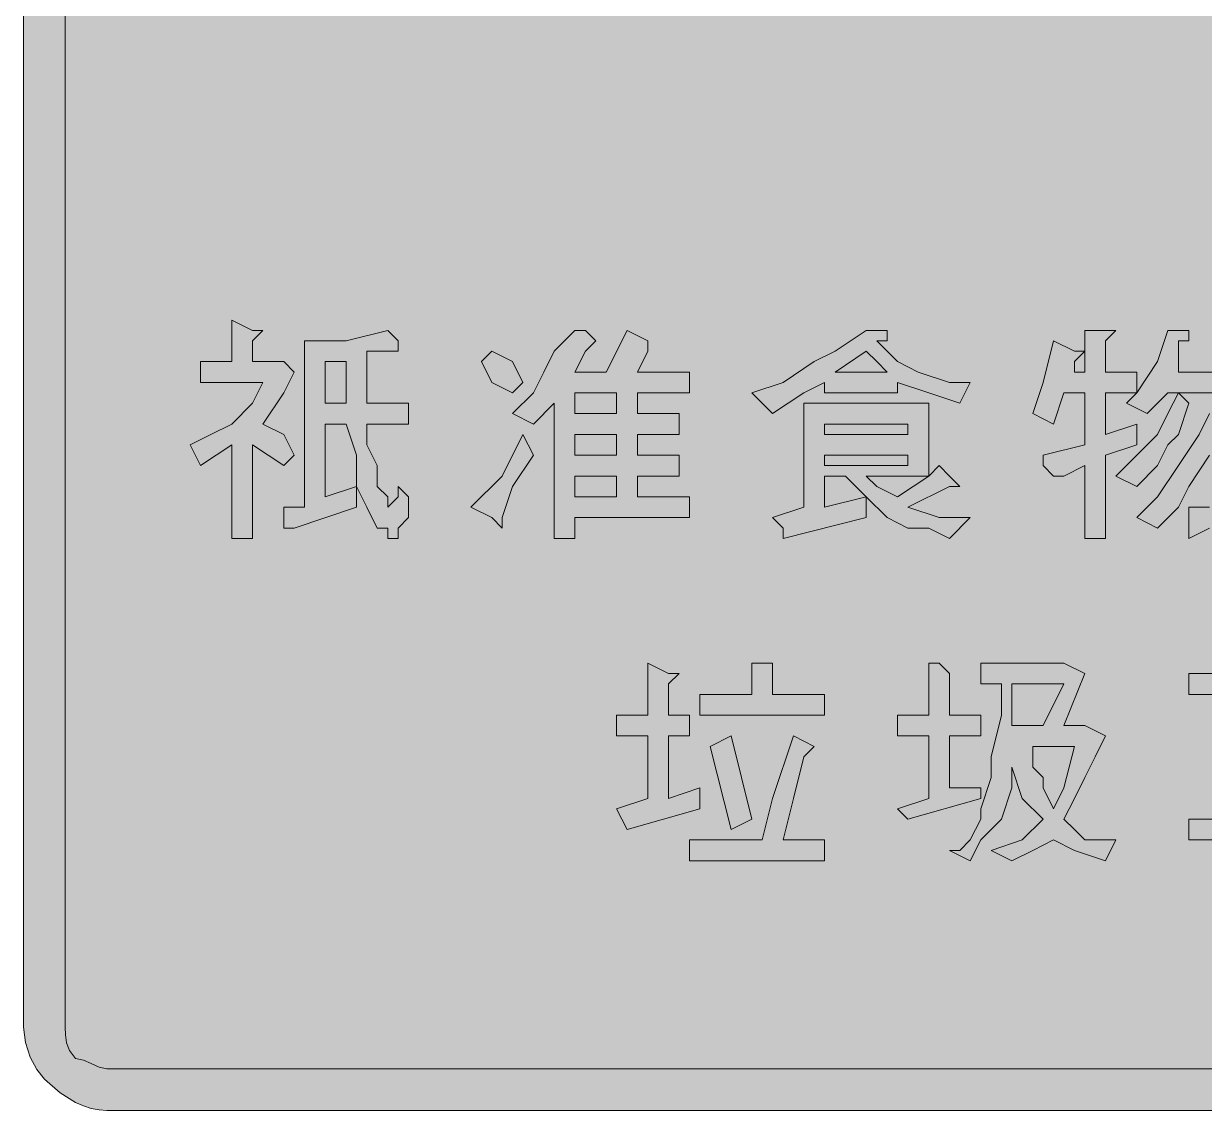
# Model space of a CAD drawing. Header units: metres. Extents: x 121 to 445, y 9 to 260.
# Drawn here: x 121.5 to 257.7, y 9.4 to 134.8 of the extents above; entities that cross this region are included whole.
import ezdxf

# ---------------------------------------------------------------- set-up
doc = ezdxf.new("R2010")
doc.units = ezdxf.units.M
doc.layers.add('FILL_BLACK_000000', color=7, linetype='Continuous', true_color=0x000000)
doc.layers.add('FILL_WHITE_FFFFFF', color=7, linetype='Continuous', true_color=0xffffff)

msp = doc.modelspace()

# ---------------------------------------------------------------- hatches: boundary and pattern name
at = {"layer": 'FILL_BLACK_000000', "true_color": 0x000000}
h = msp.add_hatch(color=7, dxfattribs=at)
h.dxf.hatch_style = 1
h.paths.add_polyline_path([(131.07, 9.36), (130.17, 9.42), (129.27, 9.58), (128.37, 9.87), (127.47, 10.26), (125.67, 11.38), (123.87, 12.96), (122.99, 14.07), (122.22, 15.51), (121.68, 17.18), (121.47, 18.96), (121.47, 250.56), (121.68, 252.36), (122.22, 254.16), (122.99, 255.96), (123.87, 257.76), (125.67, 258.64), (127.47, 259.41), (129.27, 259.95), (131.07, 260.16), (435.87, 260.16), (436.77, 260.14), (437.67, 260.01), (438.57, 259.65), (439.47, 258.96), (440.35, 258.77), (441.12, 258.36), (441.87, 257.76), (443.52, 255.96), (444.06, 255.06), (444.27, 254.16), (444.46, 253.26), (444.87, 252.36), (445.28, 251.46), (445.47, 250.56), (445.47, 18.96), (445.41, 18.06), (445.25, 17.18), (444.96, 16.32), (444.57, 15.51), (444.06, 14.75), (443.45, 14.07), (442.71, 13.46), (441.87, 12.96), (441.37, 12.12), (440.76, 11.38), (440.08, 10.77), (439.32, 10.26), (438.51, 9.87), (437.65, 9.58), (436.77, 9.42), (435.87, 9.36), (131.07, 9.36)])
h = msp.add_hatch(color=7, dxfattribs=at)
h.dxf.hatch_style = 1
h.paths.add_polyline_path([(141.87, 95.76), (145.47, 95.76), (145.47, 100.56), (147.87, 99.36), (149.07, 99.36), (147.87, 98.16), (147.87, 95.76), (151.47, 95.76), (152.67, 94.56), (151.47, 92.16), (149.07, 88.56), (151.47, 87.36), (152.67, 84.96), (151.47, 83.76), (147.87, 86.16), (147.87, 75.36), (145.47, 75.36), (145.47, 86.16), (141.87, 83.76), (140.67, 86.16), (143.07, 87.36), (145.47, 88.56), (147.87, 90.96), (149.07, 93.36), (141.87, 93.36), (141.87, 95.76)])
h = msp.add_hatch(color=7, dxfattribs=at)
h.dxf.hatch_style = 1
h.paths.add_polyline_path([(151.47, 76.56), (151.47, 78.96), (153.87, 78.96), (153.87, 98.16), (155.07, 98.16), (158.67, 98.16), (163.47, 99.36), (164.67, 98.16), (164.67, 96.96), (163.47, 96.96), (161.07, 96.96), (161.07, 90.96), (165.87, 90.96), (165.87, 88.56), (161.07, 88.56), (161.07, 86.16), (162.27, 83.76), (162.27, 81.36), (163.47, 80.16), (163.47, 78.96), (164.67, 80.16), (164.67, 81.36), (165.87, 80.16), (165.87, 78.96), (165.87, 77.76), (164.67, 76.56), (164.67, 75.36), (163.47, 75.36), (163.47, 76.56), (162.27, 76.56), (161.07, 78.96), (159.87, 81.36), (159.87, 78.96), (152.67, 76.56), (151.47, 76.56)])
h.paths.add_polyline_path([(159.87, 84.96), (158.67, 88.56), (156.27, 88.56), (156.27, 80.16), (159.87, 81.36), (159.87, 84.96)], flags=16)
h.paths.add_polyline_path([(158.67, 95.76), (156.27, 95.76), (156.27, 90.96), (158.67, 90.96), (158.67, 95.76)], flags=16)
h = msp.add_hatch(color=7, dxfattribs=at)
h.dxf.hatch_style = 1
h.paths.add_polyline_path([(192.27, 92.16), (192.27, 89.76), (197.07, 89.76), (197.07, 87.36), (192.27, 87.36), (192.27, 84.96), (197.07, 84.96), (197.07, 82.56), (192.27, 82.56), (192.27, 80.16), (198.27, 80.16), (198.27, 77.76), (185.07, 77.76), (185.07, 75.36), (182.67, 75.36), (182.67, 90.96), (180.27, 88.56), (177.87, 89.76), (180.27, 92.16), (181.47, 94.56), (182.67, 96.96), (185.07, 99.36), (186.27, 99.36), (187.47, 98.16), (186.27, 96.96), (185.07, 94.56), (188.67, 94.56), (191.07, 99.36), (193.47, 98.16), (193.47, 96.96), (192.27, 94.56), (198.27, 94.56), (198.27, 92.16), (192.27, 92.16)])
h.paths.add_polyline_path([(185.07, 84.96), (189.87, 84.96), (189.87, 87.36), (185.07, 87.36), (185.07, 84.96)], flags=16)
h.paths.add_polyline_path([(185.07, 92.16), (185.07, 89.76), (189.87, 89.76), (189.87, 92.16), (185.07, 92.16)], flags=16)
h.paths.add_polyline_path([(189.87, 82.56), (185.07, 82.56), (185.07, 80.16), (189.87, 80.16), (189.87, 82.56)], flags=16)
h = msp.add_hatch(color=7, dxfattribs=at)
h.dxf.hatch_style = 1
h.paths.add_polyline_path([(212.67, 95.76), (215.07, 96.96), (218.67, 99.36), (219.87, 99.36), (221.07, 99.36), (221.07, 98.16), (219.87, 98.16), (222.27, 95.76), (224.67, 94.56), (228.27, 93.36), (230.67, 93.36), (229.47, 90.96), (225.87, 92.16), (222.27, 93.36), (222.27, 92.16), (213.87, 92.16), (213.87, 93.36), (211.47, 92.16), (207.87, 89.76), (205.47, 92.16), (209.07, 93.36), (212.67, 95.76)])
h.paths.add_polyline_path([(218.67, 96.96), (215.07, 94.56), (221.07, 94.56), (219.87, 95.76), (218.67, 96.96)], flags=16)
h = msp.add_hatch(color=7, dxfattribs=at)
h.dxf.hatch_style = 1
h.paths.add_polyline_path([(246.27, 99.36), (247.47, 99.36), (246.27, 98.16), (246.27, 94.56), (249.87, 94.56), (249.87, 92.16), (246.27, 92.16), (246.27, 87.36), (249.87, 88.56), (249.87, 86.16), (246.27, 84.96), (246.27, 75.36), (243.87, 75.36), (243.87, 83.76), (241.47, 82.56), (240.27, 82.56), (239.07, 83.76), (239.07, 84.96), (243.87, 86.16), (243.87, 92.16), (241.47, 92.16), (240.27, 88.56), (237.87, 89.76), (239.07, 93.36), (240.27, 98.16), (242.67, 96.96), (243.87, 96.96), (243.87, 99.36), (245.07, 99.36), (246.27, 99.36)])
h.paths.add_polyline_path([(242.67, 95.76), (242.67, 94.56), (243.87, 94.56), (243.87, 96.96), (242.67, 95.76)], flags=16)
h = msp.add_hatch(color=7, dxfattribs=at)
h.dxf.hatch_style = 1
h.paths.add_polyline_path([(255.87, 99.36), (255.87, 98.16), (254.67, 98.16), (254.67, 94.56), (263.07, 94.56), (263.07, 87.36), (263.07, 83.76), (261.87, 81.36), (261.87, 78.96), (261.87, 77.76), (260.67, 76.56), (259.47, 75.36), (258.27, 76.56), (255.87, 75.36), (255.87, 78.96), (257.07, 78.96), (258.27, 78.96), (259.47, 78.96), (259.47, 80.16), (259.47, 81.36), (260.67, 84.96), (260.67, 88.56), (259.47, 88.56), (258.27, 84.96), (255.87, 81.36), (254.67, 78.96), (252.27, 76.56), (249.87, 77.76), (252.27, 80.16), (254.67, 83.76), (257.07, 87.36), (258.27, 89.76), (260.67, 89.76), (260.67, 92.16), (253.47, 92.16), (252.27, 90.96), (251.07, 89.76), (248.67, 90.96), (249.87, 92.16), (252.27, 95.76), (253.47, 99.36), (255.87, 99.36)])
h = msp.add_hatch(color=7, dxfattribs=at)
h.dxf.hatch_style = 1
h.paths.add_polyline_path([(175.47, 93.36), (174.27, 95.76), (175.47, 96.96), (177.87, 95.76), (179.07, 93.36), (177.87, 92.16), (175.47, 93.36)])
h = msp.add_hatch(color=7, dxfattribs=at)
h.dxf.hatch_style = 1
h.paths.add_polyline_path([(253.47, 86.16), (252.27, 83.76), (249.87, 81.36), (247.47, 82.56), (249.87, 84.96), (252.27, 87.36), (253.47, 89.76), (254.67, 92.16), (255.87, 90.96), (254.67, 87.36), (253.47, 86.16)])
h = msp.add_hatch(color=7, dxfattribs=at)
h.dxf.hatch_style = 1
h.paths.add_polyline_path([(223.47, 78.96), (227.07, 77.76), (230.67, 77.76), (228.27, 75.36), (225.87, 76.56), (223.47, 76.56), (221.07, 77.76), (218.67, 80.16), (218.67, 77.76), (209.07, 75.36), (209.07, 76.56), (207.87, 77.76), (211.47, 78.96), (211.47, 90.96), (225.87, 90.96), (225.87, 82.56), (227.07, 83.76), (228.27, 82.56), (229.47, 81.36), (228.27, 81.36), (223.47, 78.96)])
h.paths.add_polyline_path([(216.27, 82.56), (213.87, 82.56), (213.87, 78.96), (218.67, 80.16), (216.27, 82.56)], flags=16)
h.paths.add_polyline_path([(218.67, 82.56), (219.87, 81.36), (222.27, 80.16), (225.87, 82.56), (218.67, 82.56)], flags=16)
h.paths.add_polyline_path([(213.87, 84.96), (213.87, 83.76), (223.47, 83.76), (223.47, 84.96), (213.87, 84.96)], flags=16)
h.paths.add_polyline_path([(223.47, 88.56), (213.87, 88.56), (213.87, 87.36), (223.47, 87.36), (223.47, 88.56)], flags=16)
h = msp.add_hatch(color=7, dxfattribs=at)
h.dxf.hatch_style = 1
h.paths.add_polyline_path([(176.67, 82.56), (179.07, 87.36), (180.27, 84.96), (177.87, 81.36), (176.67, 77.76), (176.67, 76.56), (175.47, 77.76), (173.07, 78.96), (176.67, 82.56)])
h = msp.add_hatch(color=7, dxfattribs=at)
h.dxf.hatch_style = 1
h.paths.add_polyline_path([(275.07, 54.96), (275.07, 45.36), (267.87, 45.36), (267.87, 42.96), (278.67, 42.96), (278.67, 40.56), (267.87, 40.56), (267.87, 36.96), (265.47, 36.96), (265.47, 40.56), (255.87, 40.56), (255.87, 42.96), (265.47, 42.96), (265.47, 45.36), (259.47, 45.36), (259.47, 54.96), (265.47, 54.96), (265.47, 57.36), (255.87, 57.36), (255.87, 59.76), (265.47, 59.76), (265.47, 62.16), (267.87, 60.96), (267.87, 59.76), (277.47, 59.76), (277.47, 57.36), (267.87, 57.36), (267.87, 54.96), (275.07, 54.96)])
h.paths.add_polyline_path([(265.47, 51.36), (265.47, 52.56), (261.87, 52.56), (261.87, 51.36), (265.47, 51.36)], flags=16)
h.paths.add_polyline_path([(261.87, 46.56), (265.47, 46.56), (265.47, 48.96), (261.87, 48.96), (261.87, 46.56)], flags=16)
h.paths.add_polyline_path([(267.87, 52.56), (267.87, 51.36), (273.87, 51.36), (273.87, 52.56), (267.87, 52.56)], flags=16)
h.paths.add_polyline_path([(273.87, 48.96), (267.87, 48.96), (267.87, 46.56), (273.87, 46.56), (273.87, 48.96)], flags=16)
h = msp.add_hatch(color=7, dxfattribs=at)
h.dxf.hatch_style = 1
h.paths.add_polyline_path([(193.47, 45.36), (193.47, 52.56), (189.87, 52.56), (189.87, 54.96), (193.47, 54.96), (193.47, 60.96), (195.87, 59.76), (197.07, 59.76), (195.87, 58.56), (195.87, 54.96), (198.27, 54.96), (198.27, 52.56), (195.87, 52.56), (195.87, 45.36), (199.47, 46.56), (199.47, 44.16), (191.07, 41.76), (189.87, 44.16), (193.47, 45.36)])
h = msp.add_hatch(color=7, dxfattribs=at)
h.dxf.hatch_style = 1
h.paths.add_polyline_path([(205.47, 57.36), (205.47, 60.96), (207.87, 60.96), (207.87, 59.76), (207.87, 57.36), (213.87, 57.36), (213.87, 54.96), (199.47, 54.96), (199.47, 57.36), (205.47, 57.36)])
h = msp.add_hatch(color=7, dxfattribs=at)
h.dxf.hatch_style = 1
h.paths.add_polyline_path([(225.87, 45.36), (225.87, 52.56), (222.27, 52.56), (222.27, 54.96), (225.87, 54.96), (225.87, 60.96), (227.07, 60.96), (228.27, 59.76), (228.27, 54.96), (231.87, 54.96), (231.87, 52.56), (228.27, 52.56), (228.27, 46.56), (231.87, 46.56), (231.87, 45.36), (223.47, 42.96), (222.27, 44.16), (225.87, 45.36)])
h = msp.add_hatch(color=7, dxfattribs=at)
h.dxf.hatch_style = 1
h.paths.add_polyline_path([(241.47, 53.76), (243.87, 53.76), (246.27, 52.56), (245.07, 50.16), (243.87, 47.76), (242.67, 45.36), (241.47, 42.96), (242.67, 41.76), (243.87, 40.56), (246.27, 40.56), (247.47, 40.56), (246.27, 38.16), (242.67, 39.36), (240.27, 40.56), (237.87, 39.36), (235.47, 38.16), (233.07, 39.36), (236.67, 40.56), (239.07, 42.96), (236.67, 45.36), (235.47, 48.96), (235.47, 46.56), (234.27, 42.96), (231.87, 40.56), (230.67, 38.16), (228.27, 39.36), (229.47, 39.36), (230.67, 40.56), (231.87, 42.96), (231.87, 44.16), (233.07, 47.76), (233.07, 50.16), (234.27, 54.96), (234.27, 58.56), (231.87, 58.56), (231.87, 60.96), (241.47, 60.96), (243.87, 59.76), (241.47, 53.76)])
h.paths.add_polyline_path([(239.07, 46.56), (240.27, 44.16), (241.47, 46.56), (242.67, 51.36), (237.87, 51.36), (237.87, 48.96), (239.07, 47.76), (239.07, 46.56)], flags=16)
h.paths.add_polyline_path([(235.47, 58.56), (235.47, 53.76), (239.07, 53.76), (241.47, 58.56), (235.47, 58.56)], flags=16)
h = msp.add_hatch(color=7, dxfattribs=at)
h.dxf.hatch_style = 1
h.paths.add_polyline_path([(211.47, 50.16), (210.27, 45.36), (209.07, 40.56), (213.87, 40.56), (213.87, 38.16), (198.27, 38.16), (198.27, 40.56), (206.67, 40.56), (207.87, 45.36), (210.27, 52.56), (212.67, 51.36), (211.47, 50.16)])
h = msp.add_hatch(color=7, dxfattribs=at)
h.dxf.hatch_style = 1
h.paths.add_polyline_path([(203.07, 52.56), (204.27, 47.76), (205.47, 42.96), (203.07, 41.76), (200.67, 51.36), (203.07, 52.56)])
at = {"layer": 'FILL_WHITE_FFFFFF', "true_color": 0xffffff}
h = msp.add_hatch(color=7, dxfattribs=at)
h.dxf.hatch_style = 1
h.paths.add_polyline_path([(436.77, 255.34), (437.67, 255.21), (438.57, 254.85), (439.47, 254.16), (439.66, 253.26), (440.07, 252.36), (440.48, 251.46), (440.67, 250.56), (440.67, 18.96), (440.52, 18.36), (440.16, 17.95), (439.87, 17.81), (439.47, 17.76), (439.47, 15.36), (438.57, 15.17), (437.67, 14.76), (436.77, 14.35), (435.87, 14.16), (131.07, 14.16), (130.17, 14.35), (129.27, 14.76), (128.37, 15.17), (127.47, 15.36), (126.78, 16.26), (126.42, 17.16), (126.29, 18.06), (126.27, 18.96), (126.27, 250.56), (126.27, 251.76), (126.32, 252.16), (126.46, 252.47), (126.87, 252.96), (127.28, 253.45), (127.42, 253.76), (127.47, 254.16), (128.07, 254.31), (128.48, 254.67), (128.62, 254.96), (128.67, 255.36), (131.07, 255.36), (435.87, 255.36), (436.77, 255.34)])

# ---------------------------------------------------------------- linework, layer by layer
at = {"layer": 'FILL_BLACK_000000', "lineweight": 0, "true_color": 0x000000}
for points in [[(435.87, 9.36), (131.07, 9.36), (130.17, 9.42), (129.27, 9.58), (128.37, 9.87), (127.47, 10.26), (125.67, 11.38), (123.87, 12.96), (122.99, 14.07), (122.22, 15.51), (121.68, 17.18), (121.47, 18.96), (121.47, 250.56), (121.68, 252.36), (122.22, 254.16), (122.99, 255.96), (123.87, 257.76), (125.67, 258.64), (127.47, 259.41), (129.27, 259.95), (131.07, 260.16), (435.87, 260.16)], [(260.67, 92.16), (253.47, 92.16), (252.27, 90.96), (251.07, 89.76), (248.67, 90.96), (249.87, 92.16), (252.27, 95.76), (253.47, 99.36), (255.87, 99.36), (255.87, 98.16), (254.67, 98.16), (254.67, 94.56), (263.07, 94.56)], [(258.27, 84.96), (255.87, 81.36), (254.67, 78.96), (252.27, 76.56), (249.87, 77.76), (252.27, 80.16), (254.67, 83.76), (257.07, 87.36), (258.27, 89.76)], [(258.27, 76.56), (255.87, 75.36), (255.87, 78.96), (257.07, 78.96), (258.27, 78.96)], [(265.47, 57.36), (255.87, 57.36), (255.87, 59.76), (265.47, 59.76)], [(265.47, 40.56), (255.87, 40.56), (255.87, 42.96), (265.47, 42.96)]]:
    msp.add_lwpolyline(points, dxfattribs=at)
for points in [[(141.87, 95.76), (145.47, 95.76), (145.47, 100.56), (147.87, 99.36), (149.07, 99.36), (147.87, 98.16), (147.87, 95.76), (151.47, 95.76), (152.67, 94.56), (151.47, 92.16), (149.07, 88.56), (151.47, 87.36), (152.67, 84.96), (151.47, 83.76), (147.87, 86.16), (147.87, 75.36), (145.47, 75.36), (145.47, 86.16), (141.87, 83.76), (140.67, 86.16), (143.07, 87.36), (145.47, 88.56), (147.87, 90.96), (149.07, 93.36), (141.87, 93.36)], [(151.47, 76.56), (151.47, 78.96), (153.87, 78.96), (153.87, 98.16), (155.07, 98.16), (158.67, 98.16), (163.47, 99.36), (164.67, 98.16), (164.67, 96.96), (163.47, 96.96), (161.07, 96.96), (161.07, 90.96), (165.87, 90.96), (165.87, 88.56), (161.07, 88.56), (161.07, 86.16), (162.27, 83.76), (162.27, 81.36), (163.47, 80.16), (163.47, 78.96), (164.67, 80.16), (164.67, 81.36), (165.87, 80.16), (165.87, 78.96), (165.87, 77.76), (164.67, 76.56), (164.67, 75.36), (163.47, 75.36), (163.47, 76.56), (162.27, 76.56), (161.07, 78.96), (159.87, 81.36), (159.87, 78.96), (152.67, 76.56)], [(192.27, 92.16), (192.27, 89.76), (197.07, 89.76), (197.07, 87.36), (192.27, 87.36), (192.27, 84.96), (197.07, 84.96), (197.07, 82.56), (192.27, 82.56), (192.27, 80.16), (198.27, 80.16), (198.27, 77.76), (185.07, 77.76), (185.07, 75.36), (182.67, 75.36), (182.67, 90.96), (180.27, 88.56), (177.87, 89.76), (180.27, 92.16), (181.47, 94.56), (182.67, 96.96), (185.07, 99.36), (186.27, 99.36), (187.47, 98.16), (186.27, 96.96), (185.07, 94.56), (188.67, 94.56), (191.07, 99.36), (193.47, 98.16), (193.47, 96.96), (192.27, 94.56), (198.27, 94.56), (198.27, 92.16)], [(212.67, 95.76), (215.07, 96.96), (218.67, 99.36), (219.87, 99.36), (221.07, 99.36), (221.07, 98.16), (219.87, 98.16), (222.27, 95.76), (224.67, 94.56), (228.27, 93.36), (230.67, 93.36), (229.47, 90.96), (225.87, 92.16), (222.27, 93.36), (222.27, 92.16), (213.87, 92.16), (213.87, 93.36), (211.47, 92.16), (207.87, 89.76), (205.47, 92.16), (209.07, 93.36)], [(246.27, 99.36), (247.47, 99.36), (246.27, 98.16), (246.27, 94.56), (249.87, 94.56), (249.87, 92.16), (246.27, 92.16), (246.27, 87.36), (249.87, 88.56), (249.87, 86.16), (246.27, 84.96), (246.27, 75.36), (243.87, 75.36), (243.87, 83.76), (241.47, 82.56), (240.27, 82.56), (239.07, 83.76), (239.07, 84.96), (243.87, 86.16), (243.87, 92.16), (241.47, 92.16), (240.27, 88.56), (237.87, 89.76), (239.07, 93.36), (240.27, 98.16), (242.67, 96.96), (243.87, 96.96), (243.87, 99.36), (245.07, 99.36)], [(175.47, 93.36), (174.27, 95.76), (175.47, 96.96), (177.87, 95.76), (179.07, 93.36), (177.87, 92.16)], [(218.67, 96.96), (215.07, 94.56), (221.07, 94.56), (219.87, 95.76)], [(242.67, 95.76), (242.67, 94.56), (243.87, 94.56), (243.87, 96.96)], [(158.67, 95.76), (156.27, 95.76), (156.27, 90.96), (158.67, 90.96)], [(185.07, 92.16), (185.07, 89.76), (189.87, 89.76), (189.87, 92.16)], [(253.47, 86.16), (252.27, 83.76), (249.87, 81.36), (247.47, 82.56), (249.87, 84.96), (252.27, 87.36), (253.47, 89.76), (254.67, 92.16), (255.87, 90.96), (254.67, 87.36)], [(223.47, 78.96), (227.07, 77.76), (230.67, 77.76), (228.27, 75.36), (225.87, 76.56), (223.47, 76.56), (221.07, 77.76), (218.67, 80.16), (218.67, 77.76), (209.07, 75.36), (209.07, 76.56), (207.87, 77.76), (211.47, 78.96), (211.47, 90.96), (225.87, 90.96), (225.87, 82.56), (227.07, 83.76), (228.27, 82.56), (229.47, 81.36), (228.27, 81.36)], [(159.87, 84.96), (158.67, 88.56), (156.27, 88.56), (156.27, 80.16), (159.87, 81.36)], [(223.47, 88.56), (213.87, 88.56), (213.87, 87.36), (223.47, 87.36)], [(176.67, 82.56), (179.07, 87.36), (180.27, 84.96), (177.87, 81.36), (176.67, 77.76), (176.67, 76.56), (175.47, 77.76), (173.07, 78.96)], [(185.07, 84.96), (189.87, 84.96), (189.87, 87.36), (185.07, 87.36)], [(213.87, 84.96), (213.87, 83.76), (223.47, 83.76), (223.47, 84.96)], [(189.87, 82.56), (185.07, 82.56), (185.07, 80.16), (189.87, 80.16)], [(216.27, 82.56), (213.87, 82.56), (213.87, 78.96), (218.67, 80.16)], [(218.67, 82.56), (219.87, 81.36), (222.27, 80.16), (225.87, 82.56)], [(193.47, 45.36), (193.47, 52.56), (189.87, 52.56), (189.87, 54.96), (193.47, 54.96), (193.47, 60.96), (195.87, 59.76), (197.07, 59.76), (195.87, 58.56), (195.87, 54.96), (198.27, 54.96), (198.27, 52.56), (195.87, 52.56), (195.87, 45.36), (199.47, 46.56), (199.47, 44.16), (191.07, 41.76), (189.87, 44.16)], [(205.47, 57.36), (205.47, 60.96), (207.87, 60.96), (207.87, 59.76), (207.87, 57.36), (213.87, 57.36), (213.87, 54.96), (199.47, 54.96), (199.47, 57.36)], [(225.87, 45.36), (225.87, 52.56), (222.27, 52.56), (222.27, 54.96), (225.87, 54.96), (225.87, 60.96), (227.07, 60.96), (228.27, 59.76), (228.27, 54.96), (231.87, 54.96), (231.87, 52.56), (228.27, 52.56), (228.27, 46.56), (231.87, 46.56), (231.87, 45.36), (223.47, 42.96), (222.27, 44.16)], [(241.47, 53.76), (243.87, 53.76), (246.27, 52.56), (245.07, 50.16), (243.87, 47.76), (242.67, 45.36), (241.47, 42.96), (242.67, 41.76), (243.87, 40.56), (246.27, 40.56), (247.47, 40.56), (246.27, 38.16), (242.67, 39.36), (240.27, 40.56), (237.87, 39.36), (235.47, 38.16), (233.07, 39.36), (236.67, 40.56), (239.07, 42.96), (236.67, 45.36), (235.47, 48.96), (235.47, 46.56), (234.27, 42.96), (231.87, 40.56), (230.67, 38.16), (228.27, 39.36), (229.47, 39.36), (230.67, 40.56), (231.87, 42.96), (231.87, 44.16), (233.07, 47.76), (233.07, 50.16), (234.27, 54.96), (234.27, 58.56), (231.87, 58.56), (231.87, 60.96), (241.47, 60.96), (243.87, 59.76)], [(235.47, 58.56), (235.47, 53.76), (239.07, 53.76), (241.47, 58.56)], [(211.47, 50.16), (210.27, 45.36), (209.07, 40.56), (213.87, 40.56), (213.87, 38.16), (198.27, 38.16), (198.27, 40.56), (206.67, 40.56), (207.87, 45.36), (210.27, 52.56), (212.67, 51.36)], [(203.07, 52.56), (204.27, 47.76), (205.47, 42.96), (203.07, 41.76), (200.67, 51.36)], [(239.07, 46.56), (240.27, 44.16), (241.47, 46.56), (242.67, 51.36), (237.87, 51.36), (237.87, 48.96), (239.07, 47.76)]]:
    msp.add_lwpolyline(points, close=True, dxfattribs=at)
at = {"layer": 'FILL_WHITE_FFFFFF', "lineweight": 0, "true_color": 0x000000}
msp.add_lwpolyline([(435.87, 14.16), (131.07, 14.16), (130.17, 14.35), (129.27, 14.76), (128.37, 15.17), (127.47, 15.36), (126.78, 16.26), (126.42, 17.16), (126.29, 18.06), (126.27, 18.96), (126.27, 250.56), (126.27, 251.76), (126.32, 252.16), (126.46, 252.47), (126.87, 252.96), (127.28, 253.45), (127.42, 253.76), (127.47, 254.16), (128.07, 254.31), (128.48, 254.67), (128.62, 254.96), (128.67, 255.36), (131.07, 255.36), (435.87, 255.36)], dxfattribs=at)

doc.saveas('drawing.dxf')
